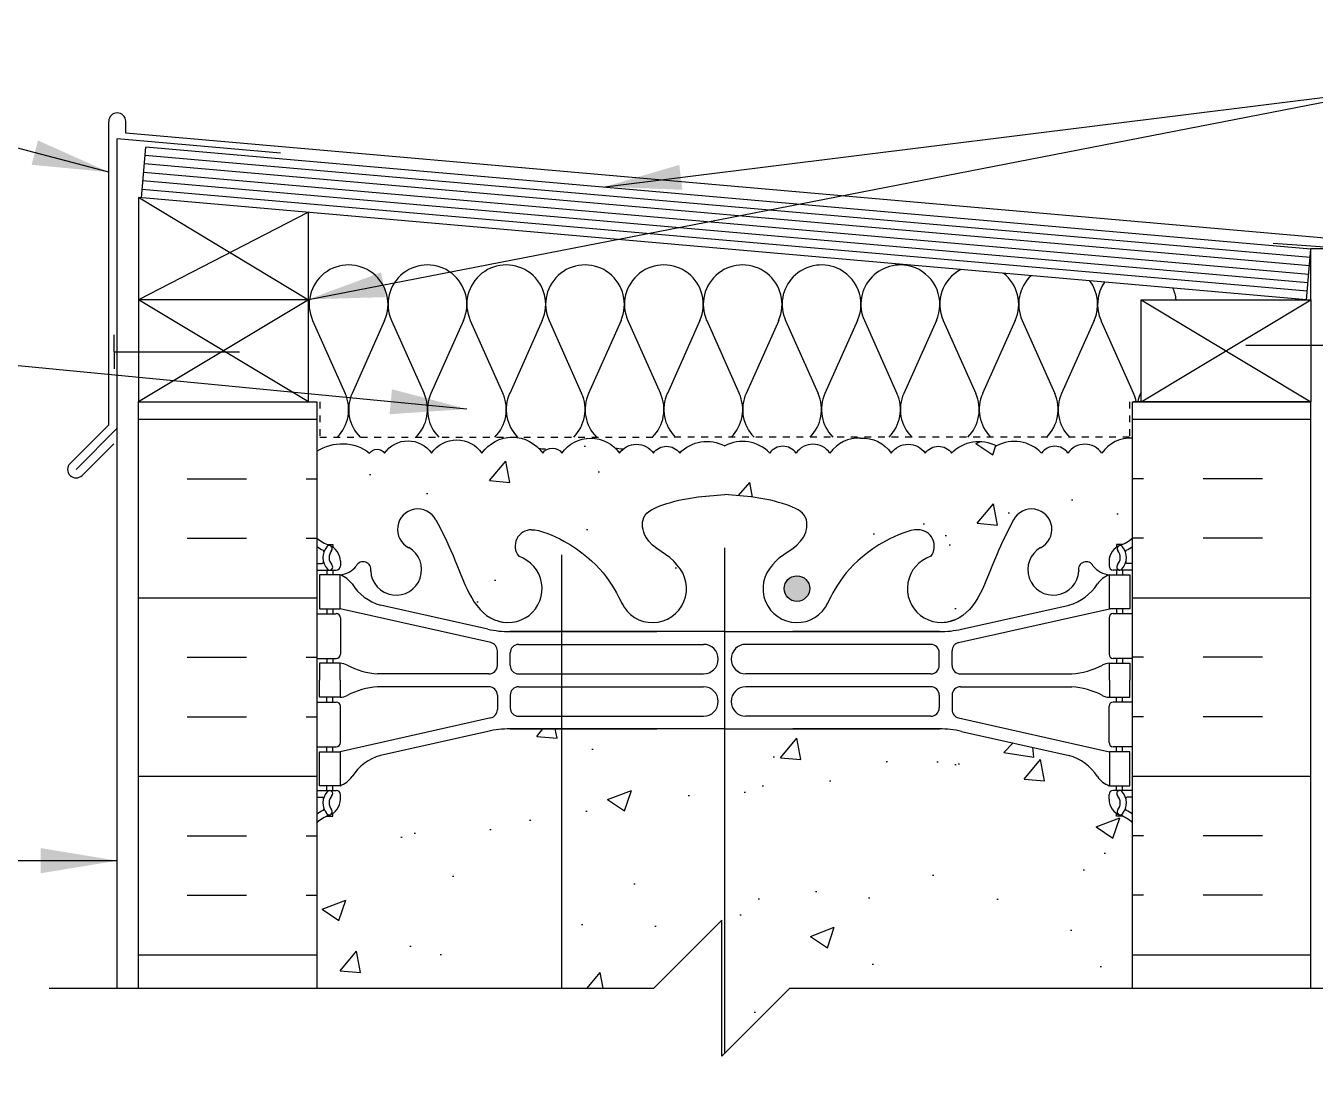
# Model space of a CAD drawing. Header units: inches. Extents: x 169 to 226.9, y 117.2 to 193.8.
# Drawn here: x 184.55 to 203.52, y 178.06 to 193.46 of the extents above; entities that cross this region are included whole.
import ezdxf

# ---------------------------------------------------------------- set-up
doc = ezdxf.new("R2010")
doc.units = ezdxf.units.IN
doc.header["$LTSCALE"] = 0.5
doc.header["$MEASUREMENT"] = 0
doc.linetypes.add('DASHED2', pattern=[0.375, 0.25, -0.125])
for name, color, linetype in [('HATCH', 12, 'Continuous'), ('line25', 2, 'Continuous'), ('LINE3', 3, 'Continuous'), ('LINE50', 5, 'Continuous'), ('LINE9', 9, 'Continuous'), ('TEXT', 4, 'Continuous'), ('Web_Edge', 9, 'Continuous')]:
    doc.layers.add(name, color=color, linetype=linetype)
doc.styles.add('DIM', font='romans.shx', dxfattribs={"width": 0.7})
doc.dimstyles.new('ext_12', dxfattribs={"dimscale": 12, "dimtxt": 0.075, "dimasz": 0.09375, "dimexe": 0.09375, "dimexo": 0.0625, "dimgap": 0.0625, "dimtad": 1, "dimdec": 1, "dimzin": 2, "dimdsep": 46, "dimlunit": 4, "dimtxsty": 'DIM', "dimcen": 0.09, "dimdle": 0.09375, "dimclrt": 4, "dimadec": 0, "dimazin": 0, "dimtfac": 1, "dimtdec": 1, "dimtmove": 2, "dimatfit": 3, "dimfxl": 1, "dimfrac": 2, "dimtolj": 1, "dimtzin": 0, "dimarcsym": 0})

msp = doc.modelspace()

# ---------------------------------------------------------------- hatches: boundary and pattern name
at = {"layer": 'HATCH'}
h = msp.add_hatch(dxfattribs=at)
h.set_pattern_fill('INSUL', color=256, scale=7, style=0)
h.set_pattern_definition([(0, (-2737.3325, -227.0752), (0, 2.625), []), (0, (-2737.3325, -226.2002), (0, 2.625), [0.875, -0.875]), (0, (-2737.3325, -225.3252), (0, 2.625), [0.875, -0.875])])
h.paths.add_polyline_path([(186.204, 179.309), (188.829, 179.309), (188.829, 187.934), (188.142, 187.934), (188.142, 188.434), (186.642, 188.434), (186.642, 187.934), (186.204, 187.934)])
h = msp.add_hatch(dxfattribs=at)
h.set_pattern_fill('INSUL', color=256, scale=7, style=0)
h.set_pattern_definition([(180, (3126.9906, -227.0752), (0, 2.625), []), (180, (3126.9906, -226.2002), (0, 2.625), [0.875, -0.875]), (180, (3126.9906, -225.3252), (0, 2.625), [0.875, -0.875])])
h.paths.add_polyline_path([(200.829, 179.309), (203.454, 179.309), (203.454, 187.934), (203.017, 187.934), (203.017, 188.434), (201.517, 188.434), (201.517, 187.934), (200.829, 187.934)])
h = msp.add_hatch(dxfattribs=at)
h.set_pattern_fill('AR-CONC', color=256, scale=0.5)
h.set_pattern_definition([(50, (0, 0), (3.5863, -0.31376), [0.375, -4.125]), (355, (0, 0), (-0.693757, 3.76096), [0.3, -3.3]), (100.4514, (0.299, -0.026), (2.892544, 3.4472), [0.3187, -3.50571]), (46.1842, (0, 1), (5.33621, -0.827596), [0.5625, -6.1875]), (96.6356, (0.4447, 0.931), (4.67331, 4.87059), [0.47805, -5.25857]), (351.1842, (0, 1), (4.67331, 4.87059), [0.45, -4.95]), (21, (0.5, 0.75), (2.984535, -2.013094), [0.375, -4.125]), (326, (0.5, 0.75), (1.216577, 3.62575), [0.3, -3.3]), (71.4514, (0.7487, 0.5822), (4.20111, 1.612656), [0.3187, -3.50571]), (37.5, (0, 0), (0.060799, 1.664469), [0, -3.26, 0, -3.35, 0, -3.3125]), (7.5, (0, 0), (1.315348, 1.972059), [0, -1.91, 0, -3.185, 0, -1.2625]), (327.5, (-1.115, 0), (2.669112, -0.1127744), [0, -1.25, 0, -3.9, 0, -5.175]), (317.5, (-1.615, 0), (2.91593, 0.500525), [0, -1.625, 0, -2.59, 0, -3.675])])
edge = h.paths.add_edge_path()
edge.add_spline(control_points=[(194.125, 185.535), (194.017, 185.698), (193.657, 185.789), (193.581, 186.284), (194.129, 186.52), (194.533, 186.549), (194.829, 186.57)], knot_values=[0.229407, 0.229407, 0.229407, 0.229407, 0.844432, 1.128849, 1.464331, 2.389004, 2.389004, 2.389004, 2.389004], degree=3, periodic=0)
edge.add_spline(control_points=[(194.829, 186.57), (195.125, 186.549), (195.529, 186.52), (196.077, 186.284), (196.001, 185.789), (195.641, 185.698), (195.533, 185.535)], knot_values=[0.229407, 0.229407, 0.229407, 0.229407, 1.15408, 1.489562, 1.773979, 2.389004, 2.389004, 2.389004, 2.389004], degree=3, periodic=0)
edge.add_arc((195.892, 185.187), 0.5, 135.8125, 335.181)
edge.add_spline(control_points=[(196.345, 184.977), (196.485, 185.257), (196.73, 185.704), (197.549, 186.055), (197.67, 186.053)], knot_values=[0.038125, 0.038125, 0.038125, 0.038125, 0.95486, 1.237398, 1.237398, 1.237398, 1.237398], degree=3, periodic=0)
edge.add_arc((197.67, 185.811), 0.242, -38.2327, 90, ccw=False)
edge.add_arc((198.017, 185.187), 0.5, 108.2063, 274.7074)
edge.add_spline(control_points=[(198.058, 184.688), (198.114, 184.697), (198.169, 184.709), (198.218, 184.729)], knot_values=[1.703896, 1.703896, 1.703896, 1.703896, 1.875321, 1.875321, 1.875321, 1.875321], degree=3, periodic=0)
edge.add_spline(control_points=[(198.218, 184.729), (198.544, 184.86), (198.738, 185.54), (198.991, 186.031), (199.077, 186.197)], knot_values=[0, 0, 0, 0, 1.124685, 1.703896, 1.703896, 1.703896, 1.703896], degree=3, periodic=0)
edge.add_arc((199.343, 186.058), 0.3, -63.9425, 153.0375, ccw=False)
edge.add_arc((199.663, 185.465), 0.375, 120.1325, 357.0763)
edge.add_arc((200.148, 185.469), 0.113, 25.9431, 192.1844, ccw=False)
edge.add_arc((200.526, 185.738), 0.352, 218.4669, 263.8709)
edge.add_line((200.488, 185.388), (200.593, 185.388))
edge.add_line((200.593, 185.388), (200.593, 185.458))
edge.add_line((200.593, 185.458), (200.546, 185.458))
edge.add_arc((200.546, 185.521), 0.0625, 180, 270, ccw=False)
edge.add_line((200.483, 185.521), (200.483, 185.588))
edge.add_arc((200.733, 185.588), 0.25, 124.0558, 180, ccw=False)
edge.add_line((200.593, 185.795), (200.593, 185.837))
edge.add_line((200.593, 185.837), (200.683, 185.837))
edge.add_arc((200.483, 186.295), 0.5, 293.5782, 313.7891)
edge.add_line((200.829, 185.934), (200.829, 187.4))
edge.add_arc((200.801, 186.884), 0.517, 86.8807, 145)
edge.add_arc((200.128, 187.005), 0.305, 35, 145)
edge.add_arc((199.684, 187.045), 0.236, 35, 145)
edge.add_arc((199.091, 186.797), 0.554, 43.7294, 118.173)
edge.add_arc((198.567, 186.797), 0.554, 61.827, 136.2706)
edge.add_arc((197.974, 187.045), 0.236, 35, 145)
edge.add_arc((197.53, 187.005), 0.305, 35, 145)
edge.add_arc((196.857, 186.884), 0.517, 35, 93.1193)
edge.add_arc((196.801, 186.884), 0.517, 86.8807, 145)
edge.add_arc((196.128, 187.005), 0.305, 35, 145)
edge.add_arc((195.684, 187.045), 0.236, 35, 145)
edge.add_arc((195.091, 186.797), 0.554, 43.7294, 118.173)
edge.add_arc((194.567, 186.797), 0.554, 61.827, 136.2706)
edge.add_arc((193.974, 187.045), 0.236, 35, 145)
edge.add_arc((193.53, 187.005), 0.305, 35, 145)
edge.add_arc((192.857, 186.884), 0.517, 35, 145)
edge.add_arc((192.293, 187.081), 0.172, 35, 145)
edge.add_arc((191.704, 186.867), 0.546, 35, 145)
edge.add_arc((190.887, 186.921), 0.451, 35, 145)
edge.add_arc((190.171, 186.938), 0.423, 35, 145)
edge.add_arc((189.714, 187.103), 0.135, 35, 145)
edge.add_arc((189.199, 186.653), 0.665, 52.4676, 123.7755)
edge.add_line((188.829, 187.206), (188.829, 185.934))
edge.add_arc((189.175, 186.295), 0.5, 226.2109, 246.4218)
edge.add_line((188.975, 185.837), (189.065, 185.837))
edge.add_line((189.065, 185.837), (189.065, 185.795))
edge.add_arc((188.925, 185.588), 0.25, 0, 55.9442, ccw=False)
edge.add_line((189.175, 185.588), (189.175, 185.521))
edge.add_arc((189.113, 185.521), 0.0625, -90, 0, ccw=False)
edge.add_line((189.113, 185.458), (189.065, 185.458))
edge.add_line((189.065, 185.458), (189.065, 185.388))
edge.add_line((189.065, 185.388), (189.17, 185.388))
edge.add_arc((189.133, 185.738), 0.352, 276.1291, 321.5331)
edge.add_arc((189.51, 185.469), 0.113, -12.1844, 154.0569, ccw=False)
edge.add_arc((189.995, 185.465), 0.375, 182.9237, 419.8675)
edge.add_arc((190.315, 186.058), 0.3, 27.597, 243.9425, ccw=False)
edge.add_spline(control_points=[(190.581, 186.197), (190.667, 186.031), (190.92, 185.54), (191.114, 184.86), (191.44, 184.729)], knot_values=[0, 0, 0, 0, 0.579211, 1.703896, 1.703896, 1.703896, 1.703896], degree=3, periodic=0)
edge.add_spline(control_points=[(191.44, 184.729), (191.49, 184.709), (191.544, 184.697), (191.601, 184.688)], knot_values=[1.703896, 1.703896, 1.703896, 1.703896, 1.875321, 1.875321, 1.875321, 1.875321], degree=3, periodic=0)
edge.add_arc((191.642, 185.187), 0.5, 265.2926, 431.7937)
edge.add_arc((191.988, 185.811), 0.242, 90, 218.2327, ccw=False)
edge.add_spline(control_points=[(191.988, 186.053), (192.109, 186.055), (192.928, 185.704), (193.173, 185.257), (193.313, 184.977)], knot_values=[0.038125, 0.038125, 0.038125, 0.038125, 0.320663, 1.237398, 1.237398, 1.237398, 1.237398], degree=3, periodic=0)
edge.add_arc((193.767, 185.187), 0.5, 204.819, 404.1875)
h.paths.add_polyline_path([(200.546, 182.218), (200.593, 182.218), (200.593, 182.288), (200.488, 182.288, -0.155529), (200.312, 182.422, 0.180914), (199.895, 182.734), (198.314, 183.087, 0.054974), (197.987, 183.123), (194.829, 183.123), (191.671, 183.123, 0.054974), (191.344, 183.087), (189.763, 182.734, 0.180914), (189.346, 182.422, -0.155529), (189.17, 182.288), (189.065, 182.288), (189.065, 182.218), (189.113, 182.218, -0.414214), (189.175, 182.156), (189.175, 182.088, -0.249069), (189.065, 181.881), (189.065, 181.839), (188.975, 181.839, 0.088416), (188.829, 181.742), (188.829, 179.309), (193.785, 179.309), (194.785, 180.309), (194.785, 178.309), (195.785, 179.309), (200.829, 179.309), (200.829, 181.742, 0.088416), (200.683, 181.839), (200.593, 181.839), (200.593, 181.881, -0.249069), (200.483, 182.088), (200.483, 182.156, -0.414214)])
h.paths.add_polyline_path([(200.829, 176.809), (195.785, 176.809), (194.785, 175.809), (194.785, 177.809), (193.785, 176.809), (188.829, 176.809), (188.829, 174.002, 0.088416), (188.975, 173.904), (189.065, 173.904), (189.065, 173.863, -0.249069), (189.175, 173.655), (189.175, 173.588, -0.414214), (189.113, 173.525), (189.065, 173.525), (189.065, 173.455), (189.17, 173.455, -0.155529), (189.346, 173.321, 0.180914), (189.763, 173.01), (191.344, 172.657, 0.054974), (191.671, 172.621), (194.829, 172.621), (197.987, 172.621, 0.054974), (198.314, 172.657), (199.895, 173.01, 0.180914), (200.312, 173.321, -0.155529), (200.488, 173.455), (200.593, 173.455), (200.593, 173.525), (200.546, 173.525, -0.414214), (200.483, 173.588), (200.483, 173.655, -0.249069), (200.593, 173.863), (200.593, 173.904), (200.683, 173.904, 0.088416), (200.829, 174.002)])
edge = h.paths.add_edge_path()
edge.add_arc((200.483, 169.448), 0.5, 46.2109, 66.4218)
edge.add_line((200.683, 169.907), (200.593, 169.907))
edge.add_line((200.593, 169.907), (200.593, 169.948))
edge.add_arc((200.733, 170.155), 0.25, 180, 235.9442, ccw=False)
edge.add_line((200.483, 170.155), (200.483, 170.223))
edge.add_arc((200.546, 170.223), 0.0625, 90, 180, ccw=False)
edge.add_line((200.546, 170.285), (200.593, 170.285))
edge.add_line((200.593, 170.285), (200.593, 170.355))
edge.add_line((200.593, 170.355), (200.488, 170.355))
edge.add_arc((200.526, 170.006), 0.352, 96.1291, 141.5331)
edge.add_arc((200.148, 170.274), 0.113, 167.8156, 334.0569, ccw=False)
edge.add_arc((199.663, 170.279), 0.375, 2.9237, 239.8675)
edge.add_arc((199.343, 169.685), 0.3, -152.403, 63.9425, ccw=False)
edge.add_spline(control_points=[(199.077, 169.546), (198.991, 169.713), (198.738, 170.203), (198.544, 170.884), (198.218, 171.015)], knot_values=[0, 0, 0, 0, 0.579211, 1.703896, 1.703896, 1.703896, 1.703896], degree=3, periodic=0)
edge.add_spline(control_points=[(198.218, 171.015), (198.169, 171.034), (198.114, 171.047), (198.058, 171.055)], knot_values=[1.703896, 1.703896, 1.703896, 1.703896, 1.875321, 1.875321, 1.875321, 1.875321], degree=3, periodic=0)
edge.add_arc((198.017, 170.557), 0.5, 85.2926, 251.7937)
edge.add_arc((197.67, 169.932), 0.242, -90, 38.2327, ccw=False)
edge.add_spline(control_points=[(197.67, 169.69), (197.549, 169.688), (196.73, 170.04), (196.485, 170.487), (196.345, 170.767)], knot_values=[0.038125, 0.038125, 0.038125, 0.038125, 0.320663, 1.237398, 1.237398, 1.237398, 1.237398], degree=3, periodic=0)
edge.add_arc((195.892, 170.557), 0.5, 24.819, 224.1875)
edge.add_spline(control_points=[(195.533, 170.209), (195.641, 170.046), (196.001, 169.955), (196.077, 169.459), (195.529, 169.224), (195.125, 169.195), (194.829, 169.174)], knot_values=[0.229407, 0.229407, 0.229407, 0.229407, 0.844432, 1.128849, 1.464331, 2.389004, 2.389004, 2.389004, 2.389004], degree=3, periodic=0)
edge.add_spline(control_points=[(194.829, 169.174), (194.533, 169.195), (194.129, 169.224), (193.581, 169.459), (193.657, 169.955), (194.017, 170.046), (194.125, 170.209)], knot_values=[0.229407, 0.229407, 0.229407, 0.229407, 1.15408, 1.489562, 1.773979, 2.389004, 2.389004, 2.389004, 2.389004], degree=3, periodic=0)
edge.add_arc((193.767, 170.557), 0.5, 315.8125, 515.181)
edge.add_spline(control_points=[(193.313, 170.767), (193.173, 170.487), (192.928, 170.04), (192.109, 169.688), (191.988, 169.69)], knot_values=[0.038125, 0.038125, 0.038125, 0.038125, 0.95486, 1.237398, 1.237398, 1.237398, 1.237398], degree=3, periodic=0)
edge.add_arc((191.988, 169.932), 0.242, 141.7673, 270, ccw=False)
edge.add_arc((191.642, 170.557), 0.5, 288.2063, 454.7074)
edge.add_spline(control_points=[(191.601, 171.055), (191.544, 171.047), (191.49, 171.034), (191.44, 171.015)], knot_values=[1.703896, 1.703896, 1.703896, 1.703896, 1.875321, 1.875321, 1.875321, 1.875321], degree=3, periodic=0)
edge.add_spline(control_points=[(191.44, 171.015), (191.114, 170.884), (190.92, 170.203), (190.667, 169.713), (190.581, 169.546)], knot_values=[0, 0, 0, 0, 1.124685, 1.703896, 1.703896, 1.703896, 1.703896], degree=3, periodic=0)
edge.add_arc((190.315, 169.685), 0.3, 116.0575, 333.0565, ccw=False)
edge.add_arc((189.995, 170.279), 0.375, 300.1325, 537.0763)
edge.add_arc((189.51, 170.274), 0.113, -154.0569, 12.1844, ccw=False)
edge.add_arc((189.133, 170.006), 0.352, 38.4669, 83.8709)
edge.add_line((189.17, 170.355), (189.065, 170.355))
edge.add_line((189.065, 170.355), (189.065, 170.285))
edge.add_line((189.065, 170.285), (189.113, 170.285))
edge.add_arc((189.113, 170.223), 0.0625, 0, 90, ccw=False)
edge.add_line((189.175, 170.223), (189.175, 170.155))
edge.add_arc((188.925, 170.155), 0.25, 304.0558, 360, ccw=False)
edge.add_line((189.065, 169.948), (189.065, 169.907))
edge.add_line((189.065, 169.907), (188.975, 169.907))
edge.add_arc((189.175, 169.448), 0.5, 113.5782, 133.7891)
edge.add_line((188.829, 169.809), (188.829, 167.809))
edge.add_line((188.829, 167.809), (188.829, 167.348))
edge.add_arc((189.012, 167.134), 0.281, 35, 130.6119, ccw=False)
edge.add_arc((189.438, 167.158), 0.239, 35, 145, ccw=False)
edge.add_arc((189.922, 167.094), 0.352, 35, 145, ccw=False)
edge.add_arc((190.399, 167.163), 0.231, 35, 145, ccw=False)
edge.add_arc((190.844, 167.117), 0.312, 35, 145, ccw=False)
edge.add_arc((191.395, 167.089), 0.361, 35, 145, ccw=False)
edge.add_arc((191.924, 167.132), 0.285, 35, 145, ccw=False)
edge.add_arc((192.329, 167.175), 0.21, 35, 145, ccw=False)
edge.add_arc((192.741, 167.127), 0.293, 35, 145, ccw=False)
edge.add_arc((193.184, 167.154), 0.247, 35, 145, ccw=False)
edge.add_arc((193.62, 167.132), 0.285, 35, 145, ccw=False)
edge.add_arc((194.075, 167.14), 0.27, 35, 145, ccw=False)
edge.add_arc((194.513, 167.144), 0.265, 35, 145, ccw=False)
edge.add_arc((195.074, 167.055), 0.419, 35, 145, ccw=False)
edge.add_arc((195.668, 167.12), 0.306, 35, 145, ccw=False)
edge.add_arc((196.276, 167.045), 0.436, 35, 145, ccw=False)
edge.add_arc((196.861, 167.136), 0.278, 35, 145, ccw=False)
edge.add_arc((197.432, 167.055), 0.419, 35, 145, ccw=False)
edge.add_arc((198.122, 167.053), 0.423, 35, 145, ccw=False)
edge.add_arc((198.71, 167.126), 0.295, 35, 145, ccw=False)
edge.add_arc((199.316, 167.041), 0.444, 35, 145, ccw=False)
edge.add_arc((199.955, 167.103), 0.335, 35, 145, ccw=False)
edge.add_arc((200.481, 167.119), 0.307, 35, 145, ccw=False)
edge.add_arc((200.946, 167.146), 0.261, 35, 145, ccw=False)
edge.add_arc((201.343, 167.167), 0.225, 39.4188, 145, ccw=False)
edge.add_line((201.517, 167.309), (201.517, 167.809))
edge.add_line((201.517, 167.809), (200.829, 167.809))
edge.add_line((200.829, 167.809), (200.829, 169.809))
h.paths.add_polyline_path([(212.602, 167.001), (212.91, 167.309), (201.517, 167.309, 0.496302), (201.159, 167.296, 0.520567), (200.732, 167.296, 0.520567), (200.229, 167.296, 0.520567), (199.68, 167.296, 0.520567), (198.952, 167.296, 0.520567), (198.469, 167.296, 0.520567), (197.775, 167.296, 0.520567), (197.088, 167.296, 0.520567), (196.633, 167.296, 0.520567), (195.918, 167.296, 0.520567), (195.417, 167.296, 0.520567), (194.73, 167.296, 0.520567), (194.297, 167.296, 0.520567), (193.854, 167.296, 0.520567), (193.386, 167.296, 0.520567), (192.981, 167.296, 0.520567), (192.5, 167.296, 0.520567), (192.157, 167.296, 0.520567), (191.69, 167.296, 0.520567), (191.099, 167.296, 0.520567), (190.588, 167.296, 0.520567), (190.21, 167.296, 0.520567), (189.633, 167.296, 0.520567), (189.242, 167.296, 0.443201), (188.829, 167.348), (188.829, 166.114), (189.194, 166.114), (189.194, 164.914), (188.829, 164.914), (188.829, 164.634, -0.157226), (188.946, 164.546, -0.520567), (189.523, 164.546, -0.520567), (189.901, 164.546, -0.520567), (190.412, 164.546, -0.520567), (191.002, 164.546, -0.520567), (191.47, 164.546, -0.520567), (191.813, 164.546, -0.520567), (192.294, 164.546, -0.520567), (192.699, 164.546, -0.520567), (193.166, 164.546, -0.520567), (193.609, 164.546, -0.520567), (194.043, 164.546, -0.520567), (194.73, 164.546, -0.520567), (195.231, 164.546, -0.520567), (195.945, 164.546, -0.520567), (196.401, 164.546, -0.520567), (197.088, 164.546, -0.520567), (197.781, 164.546, -0.520567), (198.264, 164.546, -0.520567), (198.992, 164.546, -0.520567), (199.542, 164.546, -0.520567), (200.045, 164.546, -0.520567), (200.472, 164.546, -0.496302), (200.829, 164.559), (212.602, 164.559)])
edge = h.paths.add_edge_path()
edge.add_line((216.844, 165.682), (216.522, 165.682))
edge.add_line((216.522, 165.682), (216.522, 165.807))
edge.add_line((216.522, 165.807), (216.865, 165.807))
edge.add_arc((216.747, 165.432), 0.393, -69.7322, 72.5069, ccw=False)
edge.add_line((216.883, 165.063), (216.452, 164.941))
edge.add_arc((216.51, 164.809), 0.144, 113.7456, 240.3185)
edge.add_line((216.439, 164.684), (216.907, 164.684))
edge.add_arc((216.935, 164.222), 0.463, 46.7137, 93.5654, ccw=False)
edge.add_line((217.253, 164.559), (220.162, 164.559))
edge.add_line((220.162, 164.559), (220.162, 165.332))
edge.add_spline(control_points=[(220.162, 165.332), (219.11, 165.896), (216.957, 167.05), (214.737, 166.011), (213.602, 165.479)], knot_values=[0, 0, 0, 0, 3.379125, 6.918479, 6.918479, 6.918479, 6.918479], degree=3, periodic=0)
edge.add_line((213.602, 165.479), (213.602, 164.559))
edge.add_line((213.602, 164.559), (216.411, 164.559))
edge.add_arc((216.51, 164.809), 0.269, 111.5979, 248.4021, ccw=False)
edge.add_line((216.411, 165.059), (216.844, 165.182))
edge.add_arc((216.747, 165.432), 0.268, 291.22, 428.78)
h.paths.add_polyline_path([(200.329, 164.009), (200.429, 164.009, -0.327813), (200.464, 164.057), (200.464, 164.164), (200.829, 164.164), (200.829, 164.559, 0.496302), (200.472, 164.546, 0.520567), (200.045, 164.546, 0.520567), (199.542, 164.546, 0.520567), (198.992, 164.546, 0.520567), (198.264, 164.546, 0.520567), (197.781, 164.546, 0.520567), (197.088, 164.546, 0.520567), (196.401, 164.546, 0.520567), (195.945, 164.546, 0.520567), (195.231, 164.546, 0.520567), (194.73, 164.546, 0.520567), (194.043, 164.546, 0.520567), (193.609, 164.546, 0.520567), (193.166, 164.546, 0.520567), (192.699, 164.546, 0.520567), (192.294, 164.546, 0.520567), (191.813, 164.546, 0.520567), (191.47, 164.546, 0.520567), (191.002, 164.546, 0.520567), (190.412, 164.546, 0.520567), (189.901, 164.546, 0.520567), (189.523, 164.546, 0.520567), (188.946, 164.546, 0.157226), (188.829, 164.634), (188.829, 164.164), (189.194, 164.164), (189.194, 164.057, -0.327813), (189.229, 164.009), (189.329, 164.009), (189.329, 163.448, 0.390098), (189.604, 163.149), (194.812, 162.966, 0.020761), (194.829, 162.965, 0.020761), (194.846, 162.966), (200.054, 163.149, 0.390098), (200.329, 163.448)])
h.paths.add_polyline_path([(194.446, 162.806), (189.585, 162.958, 0.421005), (189.329, 162.708), (189.329, 162.471, 0.425773), (189.589, 162.221), (194.446, 162.372, 0.4157), (194.628, 162.589, 0.4157)])
h.paths.add_polyline_path([(200.329, 162.708, 0.425773), (200.069, 162.958), (195.212, 162.806, 0.4157), (195.03, 162.589, 0.4157), (195.212, 162.372), (200.073, 162.221, 0.421005), (200.329, 162.471)])
h.paths.add_polyline_path([(200.829, 143.617, 0.088416), (200.683, 143.714), (200.593, 143.714), (200.593, 143.756, -0.249069), (200.483, 143.963), (200.483, 144.031, -0.414214), (200.546, 144.093), (200.593, 144.093), (200.593, 144.163), (200.488, 144.163, -0.155529), (200.312, 144.297, 0.180914), (199.895, 144.609), (198.314, 144.962, 0.054974), (197.987, 144.998), (194.829, 144.998), (191.671, 144.998, 0.054974), (191.344, 144.962), (189.763, 144.609, 0.180914), (189.346, 144.297, -0.155529), (189.17, 144.163), (189.065, 144.163), (189.065, 144.093), (189.113, 144.093, -0.414214), (189.175, 144.031), (189.175, 143.963, -0.249069), (189.065, 143.756), (189.065, 143.714), (188.975, 143.714, 0.088416), (188.829, 143.617), (188.829, 140.75), (193.785, 140.75), (194.785, 141.75), (194.785, 139.75), (195.785, 140.75), (200.829, 140.75)])
at = {"layer": 'LINE3'}
h = msp.add_hatch(color=256, dxfattribs=at)
h.paths.add_polyline_path([(196.076, 185.221, 0.831395), (195.707, 185.221)])
h.paths.add_polyline_path([(196.079, 185.187, 0.045935), (196.076, 185.221), (195.707, 185.221, 0.045935), (195.704, 185.187, 1)])

# ---------------------------------------------------------------- linework, layer by layer
at = {"layer": 'HATCH'}
for p, q in [((185.767, 187.597), (185.767, 192.059)), ((186.017, 191.883), (186.017, 192.059)), ((185.892, 187.545), (185.892, 191.8)), ((188.296, 191.589), (185.892, 191.8)), ((204.535, 190.263), (186.017, 191.883)), ((203.432, 189.932), (186.293, 191.432)), ((203.443, 190.057), (186.304, 191.556)), ((203.421, 189.808), (186.282, 191.307)), ((203.399, 189.559), (186.261, 191.058)), ((203.41, 189.683), (186.271, 191.183)), ((186.219, 190.936), (188.704, 189.434)), ((188.694, 190.72), (186.204, 189.434)), ((204.204, 190.168), (202.897, 190.26)), ((188.704, 187.934), (186.204, 189.434)), ((188.704, 189.434), (186.204, 187.934)), ((200.954, 187.934), (203.454, 189.434)), ((200.954, 189.434), (203.454, 187.934)), ((188.767, 189.131), (189.246, 188.058)), ((189.826, 189.131), (189.347, 188.057)), ((189.926, 189.131), (190.406, 188.058)), ((190.985, 189.131), (190.506, 188.057)), ((191.086, 189.131), (191.565, 188.058)), ((192.145, 189.131), (191.666, 188.057)), ((192.245, 189.131), (192.724, 188.058)), ((193.304, 189.131), (192.825, 188.057)), ((193.405, 189.131), (193.884, 188.058)), ((194.463, 189.131), (193.985, 188.057)), ((194.564, 189.131), (195.043, 188.058)), ((195.623, 189.131), (195.144, 188.057)), ((195.723, 189.131), (196.203, 188.058)), ((196.783, 189.131), (196.304, 188.058)), ((196.884, 189.131), (197.363, 188.058)), ((197.943, 189.131), (197.464, 188.058)), ((198.044, 189.131), (198.523, 188.058)), ((199.104, 189.131), (198.624, 188.058)), ((199.204, 189.131), (199.684, 188.058)), ((200.264, 189.131), (199.785, 188.058)), ((200.365, 189.131), (200.844, 188.058)), ((200.954, 188.078), (200.945, 188.058)), ((185.767, 187.597), (185.198, 187.028)), ((185.892, 187.545), (185.286, 186.94)), ((185.842, 187.318), (185.375, 186.851))]:
    msp.add_line(p, q, dxfattribs=at)
at = {"layer": 'HATCH', "color": 6, "linetype": 'DASHED2', "ltscale": 0.5}
for points in [[(187.517, 187.934), (188.873, 187.934), (188.873, 187.413), (193.829, 187.413)], [(202.142, 187.934), (200.785, 187.934), (200.785, 187.413), (193.829, 187.413)]]:
    msp.add_lwpolyline(points, dxfattribs=at)
at = {"layer": 'HATCH'}
for points in [[(188.829, 187.206, -0.321585), (189.604, 187.18, -0.520567), (189.824, 187.18, -0.520567), (190.517, 187.18, -0.520567), (191.257, 187.18, -0.520567), (192.152, 187.18, -0.520567), (192.434, 187.18, -0.520567), (193.28, 187.18, -0.520567), (193.78, 187.18, -0.520567), (194.167, 187.18, -0.336749), (194.829, 187.286)], [(196.829, 187.4, 0.259173), (196.378, 187.18, 0.520567), (195.878, 187.18, 0.520567), (195.491, 187.18, 0.336749), (194.829, 187.286)], [(196.829, 187.4, -0.259173), (197.28, 187.18, -0.520567), (197.78, 187.18, -0.520567), (198.167, 187.18, -0.336749), (198.829, 187.286)], [(200.829, 187.4, 0.259173), (200.378, 187.18, 0.520567), (199.878, 187.18, 0.520567), (199.491, 187.18, 0.336749), (198.829, 187.286)]]:
    msp.add_lwpolyline(points, format="xyb", dxfattribs=at)
for centre, radius, start, end in [((185.892, 192.059), 0.125, 0, 180), ((189.296, 189.367), 0.58, 335.9664, 204.0694), ((190.456, 189.367), 0.58, 335.9664, 204.0694), ((191.615, 189.367), 0.58, 335.9664, 204.0694), ((192.774, 189.367), 0.58, 335.9664, 204.0694), ((193.934, 189.367), 0.58, 335.9664, 204.0694), ((195.093, 189.367), 0.58, 335.9664, 204.0694), ((196.253, 189.367), 0.58, 67.4688, 204.0604), ((196.254, 189.367), 0.58, 335.9306, 67.521), ((197.413, 189.367), 0.58, 67.4688, 204.0604), ((197.414, 189.367), 0.58, 335.9306, 67.521), ((198.574, 189.367), 0.58, 118.0068, 204.0604), ((198.574, 189.367), 0.58, 335.9306, 52.0177), ((199.734, 189.367), 0.58, 133.3751, 204.0604), ((199.735, 189.367), 0.58, 335.9306, 36.6377), ((200.895, 189.367), 0.58, 145.6676, 204.0604), ((200.895, 189.367), 0.58, 6.6407, 24.3392), ((188.717, 187.821), 0.58, 315.3149, 24.0694), ((189.877, 187.821), 0.58, 155.9664, 224.6851), ((189.876, 187.821), 0.58, 315.3149, 24.0694), ((191.036, 187.821), 0.58, 155.9664, 224.6851), ((191.036, 187.821), 0.58, 315.3149, 24.0694), ((192.195, 187.821), 0.58, 155.9664, 224.6851), ((192.195, 187.821), 0.58, 315.3149, 24.0694), ((193.355, 187.821), 0.58, 155.9664, 224.6851), ((193.355, 187.821), 0.58, 315.3149, 24.0694), ((194.514, 187.821), 0.58, 155.9664, 224.6851), ((194.514, 187.821), 0.58, 315.3149, 24.0694), ((195.673, 187.821), 0.58, 155.9664, 224.6851), ((195.673, 187.821), 0.58, 315.3149, 24.0694), ((196.833, 187.821), 0.58, 155.9306, 224.6851), ((196.834, 187.821), 0.58, 315.3149, 24.0694), ((197.993, 187.821), 0.58, 155.9306, 224.6851), ((197.994, 187.821), 0.58, 315.3149, 24.0694), ((199.154, 187.821), 0.58, 155.9306, 224.6851), ((199.154, 187.821), 0.58, 315.3149, 24.0694), ((200.314, 187.821), 0.58, 155.9306, 224.6851), ((200.315, 187.821), 0.58, 11.2585, 24.0694), ((201.474, 187.821), 0.58, 155.9306, 168.7415), ((192.195, 187.821), 0.58, 259.8878, 270), ((193.354, 187.821), 0.58, 255.8368, 268.3302), ((185.286, 186.94), 0.125, 135, 315)]:
    msp.add_arc(centre, radius, start, end, dxfattribs=at)
at = {"layer": 'line25'}
for p, q in [((186.25, 190.934), (186.315, 191.681)), ((203.454, 190.181), (186.315, 191.681)), ((186.204, 190.938), (186.204, 187.934)), ((203.388, 189.434), (186.204, 190.938)), ((188.704, 187.934), (188.704, 190.719)), ((203.388, 189.434), (203.454, 190.181)), ((203.454, 189.434), (203.454, 190.186)), ((203.954, 190.186), (203.454, 190.186)), ((188.704, 189.434), (186.204, 189.434)), ((188.829, 187.934), (188.829, 179.309)), ((200.829, 179.309), (200.829, 187.934))]:
    msp.add_line(p, q, dxfattribs=at)
msp.add_lwpolyline([(203.454, 189.434), (203.454, 187.934), (200.954, 187.934), (200.954, 189.434)], close=True, dxfattribs=at)
at = {"layer": 'LINE3'}
for p, q in [((194.829, 178.353), (194.829, 185.786)), ((192.434, 179.309), (192.434, 185.681))]:
    msp.add_line(p, q, dxfattribs=at)
msp.add_circle((195.892, 185.187), 0.188, dxfattribs=at)
at = {"layer": 'LINE50'}
for p, q in [((186.204, 187.934), (188.829, 187.934)), ((186.204, 179.309), (186.204, 187.934)), ((200.829, 187.934), (203.454, 187.934)), ((203.454, 179.309), (203.454, 187.934))]:
    msp.add_line(p, q, dxfattribs=at)
at = {"layer": 'LINE9'}
for p, q in [((185.847, 188.67), (185.847, 188.92)), ((204.344, 188.764), (202.498, 188.764)), ((185.847, 188.67), (187.693, 188.67)), ((185.847, 188.67), (185.847, 188.42)), ((185.892, 179.309), (185.892, 187.545)), ((193.785, 179.309), (194.785, 180.309)), ((194.785, 178.309), (194.785, 180.309)), ((184.892, 179.309), (193.785, 179.309)), ((195.785, 179.309), (194.785, 178.309)), ((195.785, 179.309), (204.678, 179.309))]:
    msp.add_line(p, q, dxfattribs=at)
at = {"layer": 'Web_Edge'}
for p, q in [((188.975, 185.837), (189.065, 185.837)), ((189.065, 185.837), (189.065, 185.795)), ((200.683, 185.837), (200.593, 185.837)), ((200.593, 185.837), (200.593, 185.795)), ((188.829, 185.558), (188.907, 185.558)), ((189.175, 185.588), (189.175, 185.521)), ((200.483, 185.588), (200.483, 185.521)), ((200.829, 185.558), (200.751, 185.558)), ((188.829, 185.458), (189.113, 185.458)), ((188.975, 185.458), (188.975, 185.388)), ((189.065, 185.458), (189.065, 185.388)), ((200.829, 185.458), (200.546, 185.458)), ((200.593, 185.458), (200.593, 185.388)), ((200.683, 185.458), (200.683, 185.388)), ((188.829, 184.818), (189.113, 184.818)), ((188.975, 184.888), (188.975, 184.818)), ((189.065, 184.888), (189.065, 184.818)), ((191.388, 184.392), (189.17, 184.888)), ((191.344, 184.59), (189.763, 184.943)), ((198.27, 184.392), (200.488, 184.888)), ((198.314, 184.59), (199.895, 184.943)), ((200.829, 184.818), (200.546, 184.818)), ((200.593, 184.888), (200.593, 184.818)), ((200.683, 184.888), (200.683, 184.818)), ((189.175, 184.756), (189.175, 184.221)), ((200.483, 184.756), (200.483, 184.221)), ((191.671, 184.554), (193.829, 184.554)), ((194.829, 184.554), (191.671, 184.554)), ((194.829, 184.554), (197.987, 184.554)), ((197.987, 184.554), (195.829, 184.554)), ((191.485, 184.057), (191.485, 184.27)), ((191.673, 184.058), (191.673, 184.242)), ((191.798, 184.367), (194.517, 184.367)), ((197.86, 184.367), (195.141, 184.367)), ((197.985, 184.058), (197.985, 184.242)), ((198.173, 184.057), (198.173, 184.27)), ((188.829, 184.158), (189.113, 184.158)), ((188.975, 184.158), (188.975, 184.088)), ((189.065, 184.158), (189.065, 184.088)), ((200.829, 184.158), (200.546, 184.158)), ((200.593, 184.158), (200.593, 184.088)), ((200.683, 184.158), (200.683, 184.088)), ((191.36, 183.932), (189.723, 183.932)), ((191.798, 183.933), (194.517, 183.933)), ((197.86, 183.933), (195.141, 183.933)), ((198.298, 183.932), (199.935, 183.932)), ((191.36, 183.744), (189.723, 183.744)), ((191.798, 183.743), (194.517, 183.743)), ((197.86, 183.743), (195.141, 183.743)), ((198.298, 183.744), (199.935, 183.744)), ((188.829, 183.518), (189.113, 183.518)), ((188.975, 183.518), (188.975, 183.588)), ((189.065, 183.518), (189.065, 183.588)), ((189.175, 182.921), (189.175, 183.456)), ((191.485, 183.619), (191.485, 183.407)), ((191.673, 183.618), (191.673, 183.434)), ((197.985, 183.618), (197.985, 183.434)), ((198.173, 183.619), (198.173, 183.407)), ((200.483, 182.921), (200.483, 183.456)), ((200.829, 183.518), (200.546, 183.518)), ((200.593, 183.518), (200.593, 183.588)), ((200.683, 183.518), (200.683, 183.588)), ((191.388, 183.285), (189.17, 182.788)), ((191.798, 183.309), (194.517, 183.309)), ((197.86, 183.309), (195.141, 183.309)), ((198.27, 183.285), (200.488, 182.788)), ((191.344, 183.087), (189.763, 182.734)), ((191.671, 183.123), (193.829, 183.123)), ((194.829, 183.123), (191.671, 183.123)), ((194.829, 183.123), (197.987, 183.123)), ((197.987, 183.123), (195.829, 183.123)), ((198.314, 183.087), (199.895, 182.734)), ((188.829, 182.858), (189.113, 182.858)), ((188.975, 182.788), (188.975, 182.858)), ((189.065, 182.788), (189.065, 182.858)), ((200.829, 182.858), (200.546, 182.858)), ((200.593, 182.788), (200.593, 182.858)), ((200.683, 182.788), (200.683, 182.858)), ((188.829, 182.218), (189.113, 182.218)), ((188.829, 182.118), (188.907, 182.118)), ((188.975, 182.218), (188.975, 182.288)), ((189.065, 182.218), (189.065, 182.288)), ((189.175, 182.088), (189.175, 182.156)), ((200.483, 182.088), (200.483, 182.156)), ((200.829, 182.218), (200.546, 182.218)), ((200.593, 182.218), (200.593, 182.288)), ((200.683, 182.218), (200.683, 182.288)), ((200.829, 182.118), (200.751, 182.118)), ((188.975, 181.839), (189.065, 181.839)), ((189.065, 181.839), (189.065, 181.881)), ((200.593, 181.839), (200.593, 181.881)), ((200.683, 181.839), (200.593, 181.839))]:
    msp.add_line(p, q, dxfattribs=at)
for points in [[(188.87, 184.888), (189.17, 184.888), (189.17, 185.388), (188.87, 185.388)], [(200.788, 184.888), (200.488, 184.888), (200.488, 185.388), (200.788, 185.388)], [(188.87, 182.788), (189.17, 182.788), (189.17, 182.288), (188.87, 182.288)], [(200.788, 182.788), (200.488, 182.788), (200.488, 182.288), (200.788, 182.288)]]:
    msp.add_lwpolyline(points, close=True, dxfattribs=at)
for points in [[(189.17, 183.838), (189.17, 184.088), (188.87, 184.088), (188.87, 183.838)], [(200.488, 183.838), (200.488, 184.088), (200.788, 184.088), (200.788, 183.838)], [(189.17, 183.838), (189.17, 183.588), (188.87, 183.588), (188.87, 183.838)], [(200.488, 183.838), (200.488, 183.588), (200.788, 183.588), (200.788, 183.838)]]:
    msp.add_lwpolyline(points, dxfattribs=at)
for centre, radius, start, end in [((190.315, 186.058), 0.3, 27.597, 243.9425), ((199.343, 186.058), 0.3, 296.0575, 152.403), ((189.175, 186.295), 0.5, 226.2109, 250.5288), ((191.988, 185.811), 0.242, 90, 218.2327), ((197.67, 185.811), 0.242, 321.7673, 90), ((200.483, 186.295), 0.5, 289.4712, 313.7891), ((189.175, 186.295), 0.6, 234.7832, 245.0748), ((189.169, 185.643), 0.25, 140.1145, 222.4609), ((188.913, 185.732), 0.021, 343.464, 63.9957), ((189.011, 185.774), 0.045, 321.448, 139.1879), ((188.925, 185.588), 0.25, 0, 70.5288), ((189.169, 185.643), 0.16, 140.0001, 222.4609), ((189.995, 185.465), 0.375, 182.9237, 59.8675), ((199.663, 185.465), 0.375, 120.1325, 357.0763), ((200.733, 185.588), 0.25, 109.4712, 180), ((200.647, 185.774), 0.045, 40.8121, 218.552), ((200.489, 185.643), 0.16, 317.5391, 39.9999), ((200.489, 185.643), 0.25, 317.5391, 39.8855), ((200.745, 185.732), 0.021, 116.0043, 196.536), ((200.483, 186.295), 0.6, 294.9252, 305.2168), ((188.907, 185.578), 0.0196, 269.4032, 15.4901), ((189.018, 185.504), 0.045, 222.4609, 42.4609), ((189.51, 185.469), 0.113, 347.8156, 154.0569), ((191.642, 185.187), 0.5, 246.2139, 71.7937), ((193.767, 185.187), 0.5, 204.819, 44.1875), ((195.892, 185.187), 0.5, 135.8125, 335.181), ((198.017, 185.187), 0.5, 108.2063, 293.7861), ((200.148, 185.469), 0.113, 25.9431, 192.1844), ((200.641, 185.504), 0.045, 137.5391, 317.5391), ((200.751, 185.578), 0.0196, 164.5099, 270.5968), ((189.113, 185.521), 0.0625, 270, 0), ((189.133, 185.738), 0.352, 276.1291, 321.5331), ((189.048, 185.046), 0.364, 34.9775, 70.3387), ((200.526, 185.738), 0.352, 218.4669, 263.8709), ((200.61, 185.046), 0.364, 109.6613, 145.0225), ((200.546, 185.521), 0.0625, 180, 270), ((189.971, 185.657), 0.743, 212.7919, 253.8107), ((199.687, 185.657), 0.743, 286.1893, 327.2081), ((189.113, 184.756), 0.0625, 0, 90), ((200.546, 184.756), 0.0625, 90, 180), ((191.671, 186.054), 1.5, 257.4135, 270), ((197.987, 186.054), 1.5, 270, 282.5865), ((191.36, 184.27), 0.125, 0, 77.3767), ((198.298, 184.27), 0.125, 102.6233, 180), ((189.113, 184.221), 0.0625, 270, 0), ((191.798, 184.242), 0.125, 90, 180), ((194.517, 184.15), 0.217, 270, 90), ((195.141, 184.15), 0.217, 90, 270), ((197.86, 184.242), 0.125, 0, 90), ((200.546, 184.221), 0.0625, 180, 270), ((189.166, 183.869), 0.219, 60.4937, 88.92), ((189.812, 185.099), 1.17, 242.6365, 265.6505), ((191.36, 184.057), 0.125, 270, 0), ((191.798, 184.058), 0.125, 180, 270), ((197.86, 184.058), 0.125, 270, 360), ((198.298, 184.057), 0.125, 180, 270), ((199.847, 185.099), 1.17, 274.3495, 297.3635), ((200.492, 183.869), 0.219, 91.08, 119.5063), ((189.812, 182.577), 1.17, 94.3495, 117.3635), ((191.36, 183.619), 0.125, 0, 90), ((191.798, 183.618), 0.125, 90, 180), ((194.517, 183.526), 0.217, 270, 90), ((195.141, 183.526), 0.217, 90, 270), ((197.86, 183.618), 0.125, 0, 90), ((198.298, 183.619), 0.125, 90, 180), ((199.847, 182.577), 1.17, 62.6365, 85.6505), ((189.113, 183.456), 0.0625, 0, 90), ((189.166, 183.807), 0.219, 271.08, 299.5063), ((200.492, 183.807), 0.219, 240.4937, 268.92), ((200.546, 183.456), 0.0625, 90, 180), ((191.36, 183.407), 0.125, 282.6233, 0), ((191.798, 183.434), 0.125, 180, 270), ((197.86, 183.434), 0.125, 270, 0), ((198.298, 183.407), 0.125, 180, 257.3767), ((191.671, 181.623), 1.5, 90, 102.5865), ((197.987, 181.623), 1.5, 77.4135, 90), ((189.113, 182.921), 0.0625, 270, 0), ((200.546, 182.921), 0.0625, 180, 270), ((189.971, 182.02), 0.743, 106.1893, 147.2081), ((199.687, 182.02), 0.743, 32.7919, 73.8107), ((189.048, 182.631), 0.364, 289.6613, 325.0225), ((200.61, 182.631), 0.364, 214.9775, 250.3387), ((188.907, 182.099), 0.0196, 344.5099, 90.5968), ((189.169, 182.034), 0.25, 137.5391, 219.8855), ((189.018, 182.172), 0.045, 317.5391, 137.5391), ((189.169, 182.034), 0.16, 137.5391, 219.9999), ((189.113, 182.156), 0.0625, 360, 90), ((200.546, 182.156), 0.0625, 90, 180), ((200.641, 182.172), 0.045, 42.4609, 222.4609), ((200.489, 182.034), 0.16, 320.0001, 42.4609), ((200.489, 182.034), 0.25, 320.1145, 42.4609), ((200.751, 182.099), 0.0196, 89.4032, 195.4901), ((189.175, 181.381), 0.6, 114.9252, 125.2168), ((188.913, 181.944), 0.021, 296.0043, 16.536), ((189.011, 181.903), 0.045, 220.8121, 38.552), ((188.925, 182.088), 0.25, 289.4712, 360), ((200.733, 182.088), 0.25, 180, 250.5288), ((200.647, 181.903), 0.045, 141.448, 319.1879), ((200.745, 181.944), 0.021, 163.464, 243.9957), ((200.483, 181.381), 0.6, 54.7832, 65.0748), ((189.175, 181.381), 0.5, 109.4712, 133.7891), ((200.483, 181.381), 0.5, 46.2109, 70.5288)]:
    msp.add_arc(centre, radius, start, end, dxfattribs=at)
for points, knots in [([(194.125, 185.535), (194.017, 185.698), (193.657, 185.789), (193.581, 186.284), (194.129, 186.52), (194.533, 186.549), (194.829, 186.57)], [0.229407, 0.229407, 0.229407, 0.229407, 0.844432, 1.128849, 1.464331, 2.389004, 2.389004, 2.389004, 2.389004]), ([(195.533, 185.535), (195.641, 185.698), (196.001, 185.789), (196.077, 186.284), (195.529, 186.52), (195.125, 186.549), (194.829, 186.57)], [0.229407, 0.229407, 0.229407, 0.229407, 0.844432, 1.128849, 1.464331, 2.389004, 2.389004, 2.389004, 2.389004]), ([(190.581, 186.197), (190.667, 186.031), (190.92, 185.54), (191.134, 184.791), (191.544, 184.697), (191.601, 184.688)], [0, 0, 0, 0, 0.579211, 1.703896, 1.875321, 1.875321, 1.875321, 1.875321]), ([(199.077, 186.197), (198.991, 186.031), (198.738, 185.54), (198.524, 184.791), (198.114, 184.697), (198.058, 184.688)], [0, 0, 0, 0, 0.579211, 1.703896, 1.875321, 1.875321, 1.875321, 1.875321]), ([(191.988, 186.053), (192.109, 186.055), (192.942, 185.698), (193.182, 185.241), (193.322, 184.958)], [0.038125, 0.038125, 0.038125, 0.038125, 0.320663, 1.258119, 1.258119, 1.258119, 1.258119]), ([(197.67, 186.053), (197.549, 186.055), (196.716, 185.698), (196.477, 185.241), (196.336, 184.958)], [0.038125, 0.038125, 0.038125, 0.038125, 0.320663, 1.258119, 1.258119, 1.258119, 1.258119])]:
    msp.add_open_spline(points, degree=3, knots=knots, dxfattribs=at)
for points in [[(191.673, 184.063), (191.673, 184.237)], [(197.985, 184.063), (197.985, 184.237)], [(191.673, 183.613), (191.673, 183.439)], [(197.985, 183.613), (197.985, 183.439)]]:
    msp.add_open_spline(points, degree=1, dxfattribs=at)

# ---------------------------------------------------------------- leaders
at = {"layer": 'TEXT'}
for points, override in [([(185.767, 191.312), (177.604, 193.464), (176.375, 193.464)], {"dimgap": 0.0625, "dimtad": 0}), ([(188.704, 189.441), (204.623, 192.533)], {"dimgap": 0.0625, "dimtad": 0}), ([(193.067, 191.097), (204.623, 192.533), (208.569, 192.533)], {"dimgap": 0.0625, "dimtad": 0}), ([(191.036, 187.828), (182.116, 188.683), (179.941, 188.683)], {"dimtad": 0})]:
    msp.add_leader(points, dimstyle='ext_12', override=override, dxfattribs=at)
at = {"layer": 'TEXT', "color": 4}
msp.add_leader([(185.892, 181.185), (180.502, 181.185)], dimstyle='ext_12', override={"dimgap": 0.0625, "dimtad": 0}, dxfattribs=at)

doc.saveas('drawing.dxf')
